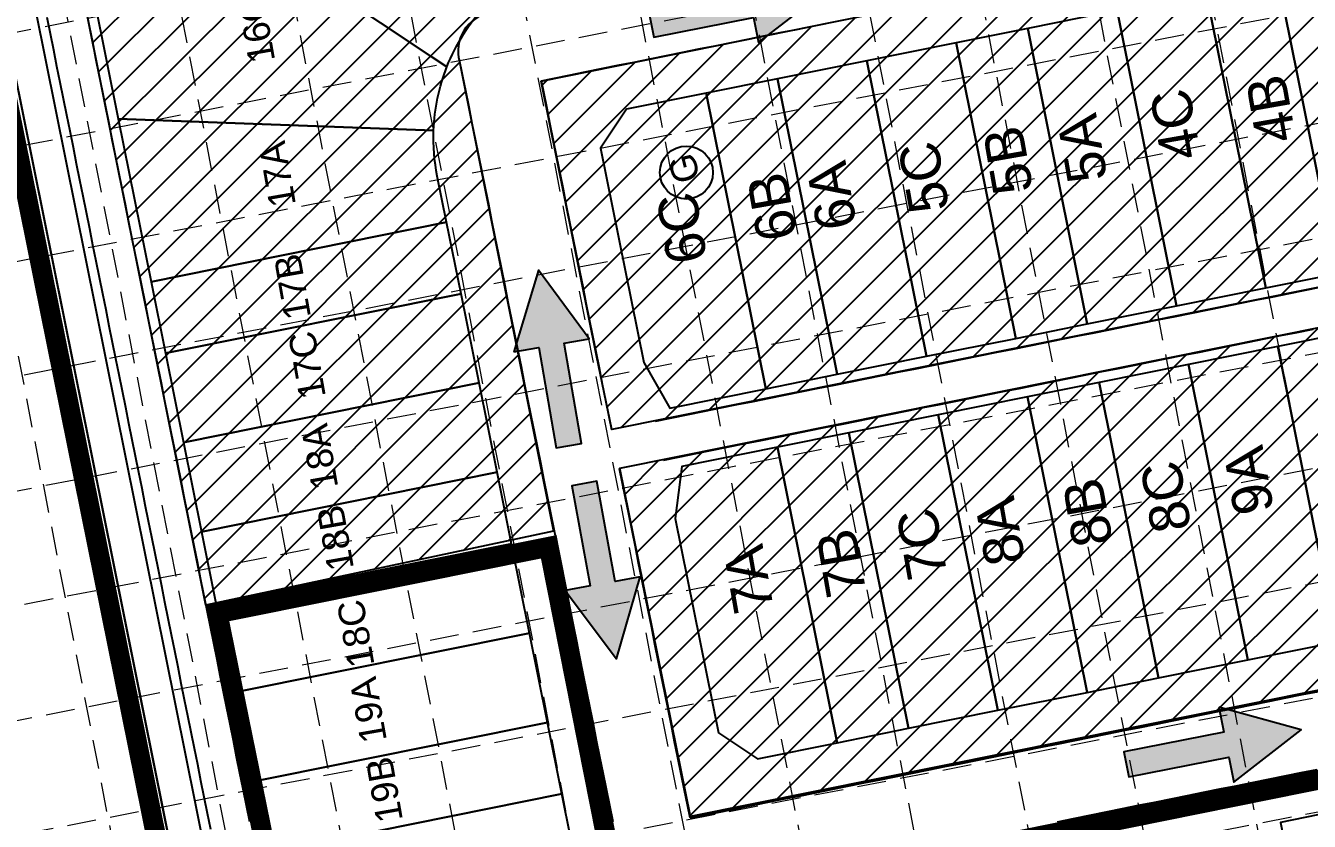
# Model space of a CAD drawing. Extents: x 1582 to 2207140, y 1442 to 531032.
# Drawn here: x 2071.2 to 2458.6, y 2015.4 to 2255.6 of the extents above; entities that cross this region are included whole.
import ezdxf

# ---------------------------------------------------------------- set-up
doc = ezdxf.new("R2010")
doc.units = 0
doc.header["$LTSCALE"] = 100
doc.header["$MEASUREMENT"] = 0
for name, pattern in [('DASHED2', [0.375, 0.25, -0.125]), ('HIDDEN', [0.375, 0.25, -0.125]), ('PHANTOM2', [1.25, 0.625, -0.125, 0.125, -0.125, 0.125, -0.125])]:
    doc.linetypes.add(name, pattern=pattern)
for name, color, linetype in [('1 EROSION BLANKET', 84, 'Continuous'), ('1 SODDED LOT', 2, 'Continuous'), ('ARROWS', 252, 'Continuous'), ('GRID', 254, 'HIDDEN'), ('LIMITS OF DISTURBANCE', 1, 'DASHED2'), ('XHO473GR$0$C-TOPO-TINN-BACK', 4, 'Continuous'), ('XHO473PT$0$AREA-PLINE', 7, 'Continuous'), ('XHO473PT$0$V-AREAS-PH 2', 6, 'Continuous'), ('XHO473PT$0$V-PROP-LINE PH 2-N', 3, 'PHANTOM2'), ('XHO473PT$0$V-PROP-SUBD-BLOCK-N', 4, 'Continuous'), ('XHO473PT$0$V-PROP-SUBD-IDEN-N', 2, 'Continuous')]:
    doc.layers.add(name, color=color, linetype=linetype)
doc.styles.get("Standard").update_dxf_attribs({"font": 'ARIAL.TTF'})

# ---------------------------------------------------------------- blocks, each defined once
blk = doc.blocks.new('arrow')
blk.add_lwpolyline([(-67.01, -25.36), (-59.33, -25.42), (-59.57, -56.14), (-51.89, -56.2), (-51.65, -25.48), (-43.97, -25.54), (-55.3, -2.41), (-67.01, -25.36)], close=True)
at = {"color": 254}
for points in [[(-43.97, -25.54), (-67.01, -25.36), (-55.3, -2.41), (-67.01, -25.36)], [(-59.57, -56.14), (-51.89, -56.2), (-59.33, -25.42), (-51.65, -25.48)]]:
    blk.add_solid(points, dxfattribs=at)

msp = doc.modelspace()

# ---------------------------------------------------------------- hatches: boundary and pattern name
at = {"layer": '1 SODDED LOT'}
h = msp.add_hatch(dxfattribs=at)
h.set_pattern_fill('ANSI31', color=256, scale=60, style=0)
edge = h.paths.add_edge_path()
edge.add_line((2738.32, 2908.23), (2691.28, 3141.56))
edge.add_arc((2651.41, 3133.52), 40.67, 11.397, 63.0435)
edge.add_line((2669.85, 3169.77), (2617.15, 3206.66))
edge.add_line((2617.15, 3206.66), (2612.86, 3209.17))
edge.add_arc((2594.97, 3178.61), 35.42, 59.6615, 97.5356)
edge.add_arc((2587.51, 3234.98), 21.45, 274.2479, 277.5356, ccw=False)
edge.add_line((2589.1, 3213.59), (2587.48, 3213.43))
edge.add_line((2587.48, 3213.43), (2563.13, 3208.61))
edge.add_line((2563.13, 3208.61), (2421.36, 3180))
edge.add_arc((2428.7, 3143.62), 37.11, 101.4081, 160.3886)
edge.add_arc((2447.64, 3136.88), 57.22, 160.3886, 185.9049)
edge.add_line((2390.73, 3130.99), (2397.81, 3095.87))
edge.add_line((2397.81, 3095.87), (2403.91, 3076.01))
edge.add_line((2403.91, 3076.01), (2404.75, 3073.95))
edge.add_line((2404.75, 3073.95), (2406.21, 3071.63))
edge.add_arc((2417.13, 3078.53), 12.91, 212.2716, 281.8753)
edge.add_line((2419.78, 3065.89), (2547.81, 3091.76))
edge.add_arc((2556.32, 3049.64), 42.97, 16.6672, 101.4217, ccw=False)
edge.add_line((2597.48, 3061.96), (2687.92, 2612.24))
edge.add_arc((2700.98, 2614.87), 13.33, 191.3698, 250.5934)
edge.add_line((2696.55, 2602.3), (2700.59, 2601.33))
edge.add_line((2700.59, 2601.33), (2704.3, 2601.33))
edge.add_line((2704.3, 2601.33), (2723.09, 2603.33))
edge.add_line((2723.09, 2603.33), (2756.37, 2609.85))
edge.add_arc((2748.46, 2650.19), 41.1, 281.0909, 367.0687)
edge.add_line((2789.25, 2655.25), (2738.32, 2908.23))
edge = h.paths.add_edge_path()
edge.add_line((2091.68, 2909.69), (2081.49, 2958.7))
edge.add_line((2081.49, 2958.7), (2081.48, 2960.26))
edge.add_arc((2099.72, 2960.35), 18.24, 99.1268, 180.2909, ccw=False)
edge.add_line((2096.83, 2978.36), (2552.82, 3070.25))
edge.add_line((2552.82, 3070.25), (2555.45, 3070.56))
edge.add_arc((2557.62, 3052.18), 18.51, 11.406, 96.7265, ccw=False)
edge.add_line((2575.76, 3055.84), (2580.46, 3031.25))
edge.add_line((2580.46, 3031.25), (2590.37, 2983.25))
edge.add_arc((2577.59, 2980.61), 13.05, -71.8142, 11.6662, ccw=False)
edge.add_line((2581.67, 2968.21), (2571.25, 2965))
edge.add_line((2571.25, 2965), (2131.05, 2875.14))
edge.add_line((2131.05, 2875.14), (2111.42, 2873.29))
edge.add_arc((2110.13, 2886.86), 13.63, 194.2827, 275.4056, ccw=False)
edge.add_line((2096.92, 2883.5), (2091.68, 2909.69))
edge = h.paths.add_edge_path()
edge.add_line((2113.55, 2801.28), (2104.96, 2843.89))
edge.add_line((2104.96, 2843.89), (2105.05, 2845.74))
edge.add_arc((2117.22, 2845.14), 12.18, 110.4209, 177.1694, ccw=False)
edge.add_arc((2202.73, 2615.46), 257.26, 105.2087, 110.4209, ccw=False)
edge.add_line((2135.24, 2863.72), (2562.9, 2949.83))
edge.add_line((2562.9, 2949.83), (2583.17, 2951.86))
edge.add_arc((2584.61, 2937.47), 14.46, 16.0784, 95.7146, ccw=False)
edge.add_line((2598.5, 2941.48), (2613.69, 2867.3))
edge.add_line((2613.69, 2867.3), (2613.65, 2864.4))
edge.add_arc((2595.56, 2864.65), 18.09, 277.4696, 359.1988, ccw=False)
edge.add_line((2597.91, 2846.71), (2593.13, 2845.78))
edge.add_line((2593.13, 2845.78), (2140.64, 2754.71))
edge.add_line((2140.64, 2754.71), (2136.51, 2754.8))
edge.add_arc((2136.9, 2772.1), 17.3, 198.7475, 268.7261, ccw=False)
edge.add_line((2120.52, 2766.54), (2119.29, 2772.75))
edge.add_line((2119.29, 2772.75), (2113.55, 2801.28))
edge = h.paths.add_edge_path()
edge.add_line((2140.8, 2666.03), (2131.13, 2713.81))
edge.add_line((2131.13, 2713.81), (2131.12, 2715.56))
edge.add_arc((2148.3, 2715.68), 17.19, 112.1514, 180.3828, ccw=False)
edge.add_arc((2158.53, 2690.56), 44.31, 102.2038, 112.1514, ccw=False)
edge.add_line((2149.16, 2733.87), (2602.88, 2825.28))
edge.add_arc((2606.65, 2806.58), 19.07, 8.327, 101.3912, ccw=False)
edge.add_line((2625.52, 2809.35), (2639.77, 2738.65))
edge.add_arc((2626.52, 2735.98), 13.52, -67.3671, 11.3978, ccw=False)
edge.add_line((2631.73, 2723.5), (2628.49, 2722.31))
edge.add_line((2628.49, 2722.31), (2609.92, 2716.53))
edge.add_line((2609.92, 2716.53), (2180.57, 2630.24))
edge.add_line((2180.57, 2630.24), (2162.85, 2628.4))
edge.add_arc((2161.16, 2644.7), 16.39, 207.1087, 275.9367, ccw=False)
edge.add_line((2146.57, 2637.23), (2140.8, 2666.03))
edge = h.paths.add_edge_path()
edge.add_line((2163.6, 2552.62), (2154.36, 2598.78))
edge.add_line((2154.36, 2598.78), (2154.46, 2600.72))
edge.add_arc((2169.66, 2598), 15.44, 126.3914, 169.8433, ccw=False)
edge.add_arc((2190.87, 2544.89), 72.24, 105.5735, 114.8675, ccw=False)
edge.add_line((2171.48, 2614.48), (2612.3, 2704.78))
edge.add_line((2612.3, 2704.78), (2633.08, 2706.56))
edge.add_arc((2634.32, 2692.01), 14.6, 3.9772, 94.8972, ccw=False)
edge.add_line((2648.89, 2693.02), (2663.14, 2621.9))
edge.add_arc((2642.37, 2621.74), 20.77, -73.8668, 0.4419, ccw=False)
edge.add_line((2648.14, 2601.79), (2190.48, 2509.88))
edge.add_arc((2187.98, 2529.1), 19.38, 197.1175, 277.407, ccw=False)
edge.add_line((2169.45, 2523.39), (2163.6, 2552.62))
edge = h.paths.add_edge_path()
edge.add_line((2062.91, 2391.83), (1948.82, 2953.47))
edge.add_line((1948.82, 2953.47), (1931.76, 3022.23))
edge.add_line((1931.76, 3022.23), (1905.81, 3111.36))
edge.add_line((1905.81, 3111.36), (1873.15, 3205.43))
edge.add_line((1873.15, 3205.43), (1871.33, 3210.36))
edge.add_line((1871.33, 3210.36), (1870.72, 3212.6))
edge.add_line((1870.72, 3212.6), (1870.09, 3215.67))
edge.add_arc((1912.6, 3222.75), 43.1, 112.051, 189.4617, ccw=False)
edge.add_line((1896.42, 3262.69), (1926.58, 3274.79))
edge.add_line((1926.58, 3274.79), (1945.75, 3280.29))
edge.add_arc((1949.46, 3265.6), 15.15, 25.0066, 104.1823, ccw=False)
edge.add_line((1963.19, 3272.01), (1983.56, 3216.01))
edge.add_line((1983.56, 3216.01), (2007.13, 3146.99))
edge.add_line((2007.13, 3146.99), (2025.05, 3087.8))
edge.add_line((2025.05, 3087.8), (2039.8, 3033.95))
edge.add_line((2039.8, 3033.95), (2049.17, 2996.89))
edge.add_line((2049.17, 2996.89), (2065.15, 2924.97))
edge.add_line((2065.15, 2924.97), (2089.85, 2802.26))
edge.add_line((2089.85, 2802.26), (2147.25, 2517.39))
edge.add_line((2147.25, 2517.39), (2151.74, 2508.65))
edge.add_arc((2188.85, 2530.3), 42.97, 210.2557, 259.0006)
edge.add_arc((2187.76, 2538.88), 51.25, 262.0295, 281.0449)
edge.add_line((2197.58, 2488.58), (2330.43, 2515.35))
edge.add_arc((2335.61, 2495.26), 20.75, 31.284, 104.4405, ccw=False)
edge.add_line((2353.34, 2506.04), (2354.79, 2502.84))
edge.add_line((2354.79, 2502.84), (2369.78, 2428.54))
edge.add_arc((2355.13, 2427.36), 14.7, -67.1218, 4.6021, ccw=False)
edge.add_line((2360.85, 2413.81), (2338.35, 2406.83))
edge.add_line((2338.35, 2406.83), (2290.11, 2397))
edge.add_line((2290.11, 2397), (2109.4, 2360.86))
edge.add_arc((2104.82, 2404.42), 43.8, 203.568, 276.0008, ccw=False)
edge.add_line((2064.68, 2386.91), (2062.91, 2391.83))
edge = h.paths.add_edge_path()
edge.add_line((2296.69, 3148.56), (2359.26, 3166.55))
edge.add_arc((2362.25, 3156.13), 10.84, 3.6887, 106.0357, ccw=False)
edge.add_line((2373.07, 3156.82), (2385.91, 3093.61))
edge.add_line((2385.91, 3093.61), (2387.95, 3073.06))
edge.add_arc((2373.08, 3071.59), 14.94, -71.2041, 5.6783, ccw=False)
edge.add_line((2377.9, 3057.44), (2313.23, 3045.04))
edge.add_line((2313.23, 3045.04), (2299.95, 3115.41))
edge.add_line((2299.95, 3115.41), (2297.47, 3127.9))
edge.add_line((2297.47, 3127.9), (2296.69, 3148.56))
edge = h.paths.add_edge_path()
edge.add_line((2051.07, 3080.67), (2030.77, 3148.43))
edge.add_line((2030.77, 3148.43), (1996.86, 3247.11))
edge.add_line((1996.86, 3247.11), (1979.18, 3293.1))
edge.add_line((1979.18, 3293.1), (1977.48, 3297.1))
edge.add_line((1977.48, 3297.1), (1977.28, 3298.76))
edge.add_arc((1989.92, 3300.26), 12.73, 126.5008, 186.7891, ccw=False)
edge.add_line((1982.35, 3310.5), (1984.38, 3312.03))
edge.add_line((1984.38, 3312.03), (1988.5, 3314.59))
edge.add_line((1988.5, 3314.59), (2002.59, 3323.45))
edge.add_line((2002.59, 3323.45), (2027.79, 3335.81))
edge.add_line((2027.79, 3335.81), (2030.92, 3337.21))
edge.add_arc((2047.21, 3300.8), 39.89, 48.4569, 114.1164, ccw=False)
edge.add_line((2073.66, 3330.66), (2075.62, 3329.1))
edge.add_arc((2055.44, 3303.61), 32.52, 21.1811, 51.6281, ccw=False)
edge.add_line((2085.76, 3315.36), (2107.79, 3256.88))
edge.add_line((2107.79, 3256.88), (2130.62, 3189.05))
edge.add_line((2130.62, 3189.05), (2147.82, 3132.87))
edge.add_line((2147.82, 3132.87), (2156.91, 3101.4))
edge.add_line((2156.91, 3101.4), (2170.69, 3049.24))
edge.add_line((2170.69, 3049.24), (2173.08, 3031.1))
edge.add_arc((2157.16, 3029), 16.05, -56.453, 7.5092, ccw=False)
edge.add_arc((2160.14, 3024.51), 10.67, 284.6066, 303.547, ccw=False)
edge.add_line((2162.83, 3014.19), (2089.76, 2999.45))
edge.add_arc((2086.18, 3017.16), 18.07, 197.3141, 281.4017, ccw=False)
edge.add_line((2068.93, 3011.79), (2051.07, 3080.67))
edge = h.paths.add_edge_path()
edge.add_line((2125.58, 2080.63), (2073.85, 2338.04))
edge.add_line((2073.85, 2338.04), (2073.05, 2341.12))
edge.add_line((2073.05, 2341.12), (2360.42, 2398.99))
edge.add_arc((2359.64, 2379.1), 19.91, 23.7043, 87.763, ccw=False)
edge.add_line((2377.87, 2387.1), (2392.97, 2311.79))
edge.add_arc((2374.09, 2311.22), 18.89, -69.454, 1.7235, ccw=False)
edge.add_line((2380.72, 2293.53), (2211.01, 2259.37))
edge.add_arc((2213.31, 2247.96), 11.64, 101.3791, 196.0042)
edge.add_line((2202.12, 2244.75), (2230.52, 2103.03))
edge.add_line((2230.52, 2103.03), (2125.58, 2080.63))
edge = h.paths.add_edge_path()
edge.add_line((2243.43, 2156.05), (2226.77, 2238.88))
edge.add_line((2226.77, 2238.88), (2699.85, 2334.78))
edge.add_arc((2704.05, 2314.1), 21.09, 17.6594, 101.4593, ccw=False)
edge.add_line((2724.15, 2320.5), (2741.25, 2232.92))
edge.add_line((2741.25, 2232.92), (2248.07, 2133.69))
edge.add_line((2248.07, 2133.69), (2243.43, 2156.05))
h = msp.add_hatch(dxfattribs=at)
h.set_pattern_fill('ANSI31', color=256, scale=60, style=0)
h.paths.add_polyline_path([(2271.8, 2016.88), (2250.47, 2122.03), (2743.54, 2221.24), (2764.78, 2115.94)])

# ---------------------------------------------------------------- linework, layer by layer
at = {"layer": '1 EROSION BLANKET', "const_width": 6}
msp.add_lwpolyline([(2616.86, 1735.86), (2604.15, 1801.78), (2325.96, 1745.11), (2321.78, 1745.11, -0.159066), (2297.78, 1752.89), (2296.27, 1758.46), (2229.04, 2098.29), (2129.08, 2078.18), (2215.08, 1656.18, 0.412366), (2259.24, 1628.75), (2624.34, 1702.01)], format="xyb", close=True, dxfattribs=at)
msp.add_lwpolyline([(2297.51, 1903.19), (2279.8, 1991.31), (2764.89, 2089.25), (2767.05, 2089.7), (2787.23, 1990.2), (2299.84, 1891.94)], close=True, dxfattribs=at)
at = {"layer": '1 SODDED LOT'}
for points in [[(2125.58, 2080.63), (2073.85, 2338.04), (2073.05, 2341.12), (2360.42, 2398.99, -0.287023), (2377.87, 2387.1), (2392.97, 2311.79, -0.320956), (2380.72, 2293.53), (2211.01, 2259.37, 0.43806), (2202.12, 2244.75), (2230.52, 2103.03)], [(2243.43, 2156.05), (2226.77, 2238.88), (2699.85, 2334.78, -0.382863), (2724.15, 2320.5), (2741.25, 2232.92), (2248.07, 2133.69)]]:
    msp.add_lwpolyline(points, format="xyb", close=True, dxfattribs=at)
msp.add_lwpolyline([(2271.8, 2016.88), (2250.47, 2122.03), (2743.54, 2221.24), (2764.78, 2115.94)], close=True, dxfattribs=at)
at = {"layer": 'GRID', "color": 252, "linetype": 'HIDDEN', "lineweight": 0, "ltscale": 0.35}
for p, q in [((2560.49, 1587.32), (2158.31, 3656.6)), ((2527.11, 1580.83), (2124.94, 3650.11)), ((2493.74, 1574.35), (2091.56, 3643.63)), ((2460.36, 1567.86), (2058.19, 3637.14)), ((2426.99, 1561.37), (2024.81, 3630.65)), ((2393.61, 1554.89), (1991.44, 3624.17)), ((2360.23, 1548.4), (1958.06, 3617.68)), ((2326.86, 1541.91), (1924.68, 3611.19)), ((2293.48, 1535.43), (1891.31, 3604.71)), ((2260.11, 1528.94), (1857.93, 3598.22)), ((2226.73, 1522.45), (1824.56, 3591.73)), ((2193.36, 1515.97), (1791.18, 3585.25)), ((1883.77, 2217.79), (3052.06, 2444.85)), ((1890.26, 2184.42), (3058.55, 2411.48)), ((1896.75, 2151.04), (3065.04, 2378.1)), ((1903.23, 2117.67), (3071.52, 2344.73)), ((1909.72, 2084.29), (3078.01, 2311.35)), ((1916.21, 2050.92), (3084.5, 2277.98)), ((1922.69, 2017.54), (3090.98, 2244.6)), ((1929.18, 1984.16), (3097.47, 2211.23)), ((1935.67, 1950.79), (3103.96, 2177.85)), ((1942.15, 1917.41), (3110.44, 2144.48))]:
    msp.add_line(p, q, dxfattribs=at)
at = {"layer": 'LIMITS OF DISTURBANCE', "const_width": 6}
msp.add_lwpolyline([(3030.56, 1761.64), (2194.81, 1593.6), (1948.49, 2813.03, 0.098099), (1677.26, 3539), (1722.21, 3540.4, 0.067791), (2005.44, 3587.7), (2077.63, 3440.57), (2144.56, 3278.6), (2187.86, 3138.1), (2718.94, 3290.72), (2734.62, 3221.8), (2788.68, 2983.7), (2837.06, 2743.49), (2898.66, 2442.22), (3033.9, 1764.7)], format="xyb", close=True, dxfattribs=at)
at = {"layer": 'XHO473GR$0$C-TOPO-TINN-BACK', "color": 7, "linetype": 'Continuous'}
for points in [[(2138.78, 2015.3, 726.85), (2137.8, 2020.2, 726.82), (2136.81, 2025.1, 726.79), (2135.82, 2030, 726.76), (2134.83, 2034.91, 726.73), (2133.85, 2039.81, 726.7), (2132.86, 2044.71, 726.67), (2131.87, 2049.61, 726.64), (2130.88, 2054.51, 726.61), (2129.89, 2059.41, 726.58), (2128.91, 2064.31, 726.55), (2127.92, 2069.22, 726.52), (2126.93, 2074.12, 726.49), (2125.94, 2079.02, 726.46), (2124.96, 2083.92, 726.43), (2123.97, 2088.82, 726.4), (2122.98, 2093.72, 726.37), (2121.99, 2098.62, 726.34), (2121.01, 2103.53, 726.31), (2120.02, 2108.43, 726.28), (2119.03, 2113.33, 726.25), (2118.04, 2118.23, 726.22), (2117.06, 2123.13, 726.19), (2116.07, 2128.03, 726.16), (2115.08, 2132.93, 726.13), (2114.09, 2137.84, 726.1), (2113.1, 2142.74, 726.06), (2112.12, 2147.64, 726.02), (2111.13, 2152.54, 725.97), (2110.14, 2157.44, 725.92), (2109.15, 2162.34, 725.87), (2108.17, 2167.25, 725.81), (2107.18, 2172.15, 725.75), (2106.19, 2177.05, 725.69), (2105.2, 2181.95, 725.62), (2104.22, 2186.85, 725.54), (2103.23, 2191.75, 725.47), (2102.24, 2196.65, 725.39), (2101.25, 2201.56, 725.3), (2100.27, 2206.46, 725.22), (2099.28, 2211.36, 725.12), (2098.29, 2216.26, 725.03), (2097.3, 2221.16, 724.93), (2096.31, 2226.06, 724.83), (2095.33, 2230.96, 724.72), (2094.34, 2235.87, 724.61), (2093.35, 2240.77, 724.51), (2092.36, 2245.67, 724.4), (2091.38, 2250.57, 724.29), (2090.39, 2255.47, 724.19), (2089.4, 2260.37, 724.08)], [(2127.02, 2012.93, 726.85), (2126.03, 2017.83, 726.82), (2125.04, 2022.73, 726.79), (2124.06, 2027.63, 726.76), (2123.07, 2032.53, 726.73), (2122.08, 2037.44, 726.7), (2121.09, 2042.34, 726.67), (2120.11, 2047.24, 726.64), (2119.12, 2052.14, 726.61), (2118.13, 2057.04, 726.58), (2117.14, 2061.94, 726.55), (2116.16, 2066.85, 726.52), (2115.17, 2071.75, 726.49), (2114.18, 2076.65, 726.46), (2113.19, 2081.55, 726.43), (2112.21, 2086.45, 726.4), (2111.22, 2091.35, 726.37), (2110.23, 2096.25, 726.34), (2109.24, 2101.16, 726.31), (2108.25, 2106.06, 726.28), (2107.27, 2110.96, 726.25), (2106.28, 2115.86, 726.22), (2105.29, 2120.76, 726.19), (2104.3, 2125.66, 726.16), (2103.32, 2130.56, 726.13), (2102.33, 2135.47, 726.1), (2101.34, 2140.37, 726.06), (2100.35, 2145.27, 726.02), (2099.37, 2150.17, 725.97), (2098.38, 2155.07, 725.92), (2097.39, 2159.97, 725.87), (2096.4, 2164.87, 725.81), (2095.42, 2169.78, 725.75), (2094.43, 2174.68, 725.69), (2093.44, 2179.58, 725.62), (2092.45, 2184.48, 725.54), (2091.46, 2189.38, 725.47), (2090.48, 2194.28, 725.39), (2089.49, 2199.19, 725.3), (2088.5, 2204.09, 725.22), (2087.51, 2208.99, 725.12), (2086.53, 2213.89, 725.03), (2085.54, 2218.79, 724.93), (2084.55, 2223.69, 724.83), (2083.56, 2228.59, 724.72), (2082.58, 2233.5, 724.61), (2081.59, 2238.4, 724.51), (2080.6, 2243.3, 724.4), (2079.61, 2248.2, 724.29), (2078.63, 2253.1, 724.19), (2077.64, 2258, 724.08)], [(2226.84, 2238.96, 724.68), (2230.27, 2239.66, 724.58), (2235.17, 2240.64, 724.44), (2240.07, 2241.63, 724.3), (2244.97, 2242.62, 724.16), (2249.88, 2243.61, 724.02), (2254.78, 2244.59, 723.88), (2259.68, 2245.58, 723.74), (2264.58, 2246.57, 723.6), (2269.48, 2247.56, 723.46), (2274.38, 2248.54, 723.32), (2279.28, 2249.53, 723.18), (2284.19, 2250.52, 723.04), (2289.09, 2251.51, 722.9), (2293.99, 2252.49, 722.76), (2298.89, 2253.48, 722.62), (2303.79, 2254.47, 722.48), (2308.69, 2255.46, 722.34), (2313.59, 2256.45, 722.2)], [(2248.44, 2015.32, 727.57), (2247.45, 2020.23, 727.58), (2246.46, 2025.13, 727.59), (2245.48, 2030.03, 727.59), (2244.49, 2034.93, 727.59), (2243.5, 2039.83, 727.58), (2242.51, 2044.73, 727.57), (2241.53, 2049.63, 727.55), (2240.54, 2054.54, 727.53), (2239.55, 2059.44, 727.5), (2238.56, 2064.34, 727.47), (2237.58, 2069.24, 727.43), (2236.59, 2074.14, 727.39), (2235.6, 2079.04, 727.34), (2234.61, 2083.95, 727.29), (2233.62, 2088.85, 727.23), (2232.64, 2093.75, 727.17), (2231.65, 2098.65, 727.1), (2230.66, 2103.55, 727.03), (2229.67, 2108.45, 726.96), (2228.69, 2113.35, 726.89), (2227.7, 2118.26, 726.82), (2226.71, 2123.16, 726.75), (2225.72, 2128.06, 726.68), (2224.74, 2132.96, 726.61), (2223.75, 2137.86, 726.54), (2222.76, 2142.76, 726.47), (2221.77, 2147.66, 726.4), (2220.79, 2152.57, 726.33), (2219.8, 2157.47, 726.26), (2218.81, 2162.37, 726.19), (2217.82, 2167.27, 726.12), (2216.83, 2172.17, 726.05), (2215.85, 2177.07, 725.98), (2214.86, 2181.97, 725.91), (2213.87, 2186.88, 725.84), (2212.88, 2191.78, 725.77), (2211.9, 2196.68, 725.7), (2210.91, 2201.58, 725.63), (2209.92, 2206.48, 725.56), (2208.93, 2211.38, 725.49), (2207.95, 2216.29, 725.42), (2206.96, 2221.19, 725.35), (2205.97, 2226.09, 725.28), (2204.98, 2230.99, 725.21), (2204, 2235.89, 725.14), (2203.01, 2240.79, 725.07), (2202.02, 2245.69, 725), (2202.02, 2245.69, 725)], [(2248.07, 2133.58, 726.67), (2247.28, 2137.5, 726.61), (2246.29, 2142.4, 726.54), (2245.31, 2147.31, 726.47), (2244.32, 2152.21, 726.4), (2243.33, 2157.11, 726.33), (2242.34, 2162.01, 726.26), (2241.36, 2166.91, 726.19), (2240.37, 2171.81, 726.12), (2239.38, 2176.71, 726.05), (2238.39, 2181.62, 725.98), (2237.41, 2186.52, 725.91), (2236.42, 2191.42, 725.84), (2235.43, 2196.32, 725.77), (2234.44, 2201.22, 725.7), (2233.46, 2206.12, 725.63), (2232.47, 2211.03, 725.56), (2231.48, 2215.93, 725.49), (2230.49, 2220.83, 725.42), (2229.5, 2225.73, 725.35), (2228.52, 2230.63, 725.28), (2227.53, 2235.53, 725.21), (2226.84, 2238.96, 725.16)], [(2261.31, 2136.25, 727.42), (2266.21, 2137.24, 727.22), (2271.11, 2138.22, 727.02), (2276.01, 2139.21, 726.82), (2280.91, 2140.2, 726.62), (2285.81, 2141.19, 726.42), (2290.72, 2142.17, 726.22), (2295.62, 2143.16, 726.02), (2300.52, 2144.15, 725.82), (2305.42, 2145.14, 725.62), (2310.32, 2146.12, 725.42), (2315.22, 2147.11, 725.22), (2320.12, 2148.1, 725.02), (2325.03, 2149.09, 724.82), (2329.93, 2150.08, 724.62), (2334.83, 2151.06, 724.42), (2339.73, 2152.05, 724.22), (2344.63, 2153.04, 724.03), (2349.53, 2154.03, 723.84), (2354.43, 2155.01, 723.65), (2359.34, 2156, 723.47), (2364.24, 2156.99, 723.29), (2369.14, 2157.98, 723.12), (2374.04, 2158.96, 722.95), (2378.94, 2159.95, 722.78), (2383.84, 2160.94, 722.62), (2388.75, 2161.93, 722.46), (2393.65, 2162.91, 722.31), (2398.55, 2163.9, 722.16), (2403.45, 2164.89, 722.02), (2408.35, 2165.88, 721.87), (2413.25, 2166.87, 721.74), (2418.15, 2167.85, 721.6), (2423.06, 2168.84, 721.47), (2427.96, 2169.83, 721.35), (2432.86, 2170.82, 721.23), (2437.76, 2171.8, 721.11), (2442.66, 2172.79, 720.99), (2447.56, 2173.78, 720.87), (2452.46, 2174.77, 720.75), (2457.37, 2175.75, 720.63), (2462.27, 2176.74, 720.51)], [(2263.68, 2124.48, 727.42), (2268.58, 2125.47, 727.22), (2273.48, 2126.46, 727.02), (2278.38, 2127.45, 726.82), (2283.28, 2128.44, 726.62), (2288.18, 2129.42, 726.42), (2293.09, 2130.41, 726.22), (2297.99, 2131.4, 726.02), (2302.89, 2132.39, 725.82), (2307.79, 2133.37, 725.62), (2312.69, 2134.36, 725.42), (2317.59, 2135.35, 725.22), (2322.49, 2136.34, 725.02), (2327.4, 2137.32, 724.82), (2332.3, 2138.31, 724.62), (2337.2, 2139.3, 724.42), (2342.1, 2140.29, 724.22), (2347, 2141.27, 724.03), (2351.9, 2142.26, 723.84), (2356.81, 2143.25, 723.65), (2361.71, 2144.24, 723.47), (2366.61, 2145.23, 723.29), (2371.51, 2146.21, 723.12), (2376.41, 2147.2, 722.95), (2381.31, 2148.19, 722.78), (2386.21, 2149.18, 722.62), (2391.12, 2150.16, 722.46), (2396.02, 2151.15, 722.31), (2400.92, 2152.14, 722.16), (2405.82, 2153.13, 722.02), (2410.72, 2154.11, 721.87), (2415.62, 2155.1, 721.74), (2420.52, 2156.09, 721.6), (2425.43, 2157.08, 721.47), (2430.33, 2158.06, 721.35), (2435.23, 2159.05, 721.23), (2440.13, 2160.04, 721.11), (2445.03, 2161.03, 720.99), (2449.93, 2162.02, 720.87), (2454.83, 2163, 720.75), (2459.74, 2163.99, 720.63)], [(2271.68, 2016.44, 727.56), (2270.99, 2019.87, 727.57), (2270, 2024.77, 727.58), (2269.01, 2029.67, 727.59), (2268.02, 2034.57, 727.59), (2267.04, 2039.47, 727.59), (2266.05, 2044.37, 727.58), (2265.06, 2049.28, 727.57), (2264.07, 2054.18, 727.55), (2263.08, 2059.08, 727.53), (2262.1, 2063.98, 727.5), (2261.11, 2068.88, 727.47), (2260.12, 2073.78, 727.43), (2259.13, 2078.69, 727.39), (2258.15, 2083.59, 727.34), (2257.16, 2088.49, 727.29), (2256.17, 2093.39, 727.23), (2255.18, 2098.29, 727.17), (2254.2, 2103.19, 727.1), (2253.21, 2108.09, 727.03), (2252.22, 2113, 726.96), (2251.23, 2117.9, 726.89), (2250.44, 2121.82, 726.83)], [(2271.68, 2016.44, 727.18), (2275.11, 2017.13, 727.08), (2280.01, 2018.12, 726.94), (2284.91, 2019.1, 726.8), (2289.81, 2020.09, 726.66), (2294.71, 2021.08, 726.52), (2299.62, 2022.07, 726.38), (2304.52, 2023.05, 726.24), (2309.42, 2024.04, 726.1), (2314.32, 2025.03, 725.96), (2319.22, 2026.02, 725.82), (2324.12, 2027, 725.68), (2329.02, 2027.99, 725.54), (2333.93, 2028.98, 725.4), (2338.83, 2029.97, 725.26), (2343.73, 2030.95, 725.12), (2348.63, 2031.94, 724.98), (2353.53, 2032.93, 724.84), (2358.43, 2033.92, 724.7), (2363.34, 2034.91, 724.56), (2368.24, 2035.89, 724.42), (2373.14, 2036.88, 724.28), (2378.04, 2037.87, 724.14), (2382.94, 2038.86, 724), (2387.84, 2039.84, 723.86), (2392.74, 2040.83, 723.72), (2397.65, 2041.82, 723.58), (2402.55, 2042.81, 723.44), (2407.45, 2043.79, 723.3), (2412.35, 2044.78, 723.16), (2417.25, 2045.77, 723.02), (2422.15, 2046.76, 722.88), (2427.05, 2047.74, 722.74), (2431.96, 2048.73, 722.6), (2436.86, 2049.72, 722.46), (2441.76, 2050.71, 722.32), (2446.66, 2051.7, 722.18), (2451.56, 2052.68, 722.04), (2456.46, 2053.67, 721.9), (2461.36, 2054.66, 721.76)], [(2382.58, 2015.32, 724.14), (2387.48, 2016.31, 724), (2392.39, 2017.3, 723.86), (2397.29, 2018.28, 723.72), (2402.19, 2019.27, 723.58), (2407.09, 2020.26, 723.44), (2411.99, 2021.25, 723.3), (2416.89, 2022.23, 723.16), (2421.79, 2023.22, 723.02), (2426.7, 2024.21, 722.88), (2431.6, 2025.2, 722.74), (2436.5, 2026.19, 722.6), (2441.4, 2027.17, 722.46), (2446.3, 2028.16, 722.32), (2451.2, 2029.15, 722.18), (2456.11, 2030.14, 722.04), (2461.01, 2031.12, 721.9)]]:
    msp.add_polyline3d(points, dxfattribs=at)
at = {"layer": 'XHO473PT$0$AREA-PLINE', "color": 7, "linetype": 'Continuous'}
for points in [[(2096.82, 2337, 0.140288), (2085.27, 2318.27), (2193.89, 2246.08), (2198.3, 2243.14, -0.094888), (2210.06, 2261.74), (2205.03, 2265.09)], [(2085.27, 2318.27, 0.118674), (2084.57, 2299.55), (2099.09, 2227.49), (2194.29, 2223.93, -0.084482), (2198.3, 2243.14), (2193.89, 2246.08)], [(2194.29, 2223.93), (2099.09, 2227.49), (2109, 2178.28), (2198.21, 2196.25), (2195.4, 2210.19, -0.059119)]]:
    msp.add_lwpolyline(points, format="xyb", close=True, dxfattribs=at)
for points in [[(2059.02, 2335.21), (2049.22, 2333.24), (2197.35, 1598.08), (2207.15, 1600.06)], [(2476.05, 2275.41), (2449.09, 2269.98), (2467.07, 2180.77), (2494.02, 2186.2)], [(2449.09, 2269.98), (2427.52, 2265.63), (2445.5, 2176.42), (2467.07, 2180.77)], [(2427.52, 2265.63), (2400.57, 2260.2), (2418.54, 2170.99), (2445.5, 2176.42)], [(2400.57, 2260.2), (2390.04, 2258.08), (2373.61, 2254.77), (2391.58, 2165.56), (2418.54, 2170.99)], [(2373.61, 2254.77), (2352.04, 2250.42), (2370.02, 2161.21), (2391.58, 2165.56)], [(2352.04, 2250.42), (2325.08, 2244.99), (2343.06, 2155.78), (2370.02, 2161.21)], [(2325.08, 2244.99), (2298.13, 2239.56), (2316.1, 2150.35), (2343.06, 2155.78)], [(2298.13, 2239.56), (2276.56, 2235.21), (2294.53, 2146), (2316.1, 2150.35)], [(2276.56, 2235.21), (2252.54, 2230.37), (2244.71, 2218.59), (2257.75, 2153.89), (2265.62, 2140.18), (2294.53, 2146)], [(2198.21, 2196.25), (2109, 2178.28), (2113.35, 2156.71), (2202.56, 2174.69)], [(2202.56, 2174.69), (2113.35, 2156.71), (2118.78, 2129.75), (2207.99, 2147.73)], [(2470.62, 2163.12), (2449.06, 2158.78), (2467.03, 2069.57), (2488.6, 2073.92)], [(2449.06, 2158.78), (2422.1, 2153.35), (2440.07, 2064.14), (2467.03, 2069.57)], [(2422.1, 2153.35), (2395.14, 2147.91), (2413.11, 2058.71), (2440.07, 2064.14)], [(2207.99, 2147.73), (2118.78, 2129.75), (2124.21, 2102.79), (2213.42, 2120.77)], [(2395.14, 2147.91), (2373.57, 2143.57), (2391.55, 2054.36), (2413.11, 2058.71)], [(2373.57, 2143.57), (2346.61, 2138.14), (2364.59, 2048.93), (2391.55, 2054.36)], [(2346.61, 2138.14), (2319.66, 2132.7), (2337.63, 2043.5), (2364.59, 2048.93)], [(2319.66, 2132.7), (2298.09, 2128.36), (2316.07, 2039.15), (2337.63, 2043.5)], [(2298.09, 2128.36), (2269.17, 2122.53), (2267.23, 2106.84), (2280.27, 2042.14), (2292.05, 2034.31), (2316.07, 2039.15)], [(2217.77, 2099.2), (2213.42, 2120.77), (2124.21, 2102.79), (2128.56, 2081.23)], [(2217.77, 2099.2), (2128.56, 2081.23), (2133.99, 2054.27), (2223.2, 2072.24)], [(2223.2, 2072.24), (2133.99, 2054.27), (2139.42, 2027.31), (2228.63, 2045.29)], [(2228.63, 2045.29), (2139.42, 2027.31), (2143.77, 2005.74), (2232.98, 2023.72)], [(2232.98, 2023.72), (2143.77, 2005.74), (2149.2, 1978.79), (2238.41, 1996.76)], [(2476.91, 2020.56), (2449.95, 2015.12), (2467.92, 1925.92), (2494.88, 1931.35)]]:
    msp.add_lwpolyline(points, close=True, dxfattribs=at)
at = {"layer": 'XHO473PT$0$V-AREAS-PH 2', "color": 7, "linetype": 'Continuous'}
msp.add_lwpolyline([(2887.48, 2473.39), (2736.18, 2442.9), (2758.46, 2332.31), (2390.04, 2258.08), (2362.19, 2396.3), (2049.22, 2333.24), (2197.35, 1598.08), (3030.15, 1765.89)], close=True, dxfattribs=at)
at = {"layer": 'XHO473PT$0$V-PROP-LINE PH 2-N', "color": 7, "linetype": 'Continuous'}
msp.add_line((2049.22, 2333.24), (2197.35, 1598.08), dxfattribs=at)
at = {"layer": 'XHO473PT$0$V-PROP-SUBD-BLOCK-N', "color": 7, "linetype": 'Continuous'}
msp.add_circle((2270.59, 2211.26), 8, dxfattribs=at)

# ---------------------------------------------------------------- block references
at = {"layer": 'ARROWS'}
for p, rotation in [((2326.25, 2212.63), 281.6428997931092), ((2279.96, 2194.02), 10.23579171050143), ((2195.64, 2051.73), 190.8427392793076), ((2469.67, 1989.38), 281.6428997931092)]:
    msp.add_blockref('arrow', p, dxfattribs=dict(at, rotation=rotation))

# ---------------------------------------------------------------- texts
at = {"layer": 'XHO473PT$0$V-PROP-SUBD-BLOCK-N', "color": 7, "linetype": 'Continuous'}
msp.add_text('G', height=8, rotation=104.5742, dxfattribs=at).set_placement((2274.85, 2209.29))
at = {"layer": 'XHO473PT$0$V-PROP-SUBD-IDEN-N', "color": 7, "linetype": 'Continuous'}
for s, height, p in [('16C', 8, (2146.49, 2245.1)), ('4B', 12, (2454.66, 2221.31)), ('4C', 12, (2425.94, 2216.15)), ('5A', 12, (2397.72, 2209.4)), ('5B', 12, (2375.28, 2205.85)), ('17A', 8, (2152.76, 2201.6)), ('5C', 12, (2349.95, 2200.26)), ('6A', 12, (2322.08, 2195.1)), ('6B', 12, (2304.06, 2191.81)), ('6C', 12, (2276.96, 2184.91)), ('17B', 8, (2157.31, 2167.65)), ('17C', 8, (2161.79, 2143.67)), ('18A', 8, (2165.54, 2116.3)), ('9A', 12, (2447.96, 2109.19)), ('8C', 12, (2423.05, 2103.83)), ('8B', 12, (2399.34, 2099.57)), ('8A', 12, (2372.9, 2093.91)), ('18B', 8, (2170.27, 2091.83)), ('7C', 12, (2349.43, 2089.55)), ('7B', 12, (2324.97, 2084.26)), ('7A', 12, (2297.04, 2079.35)), ('18C', 8, (2176.48, 2062.65)), ('19A', 8, (2180.21, 2039.88)), ('19B', 8, (2185.05, 2015.84))]:
    msp.add_text(s, height=height, rotation=100, dxfattribs=at).set_placement(p)

doc.saveas('drawing.dxf')
